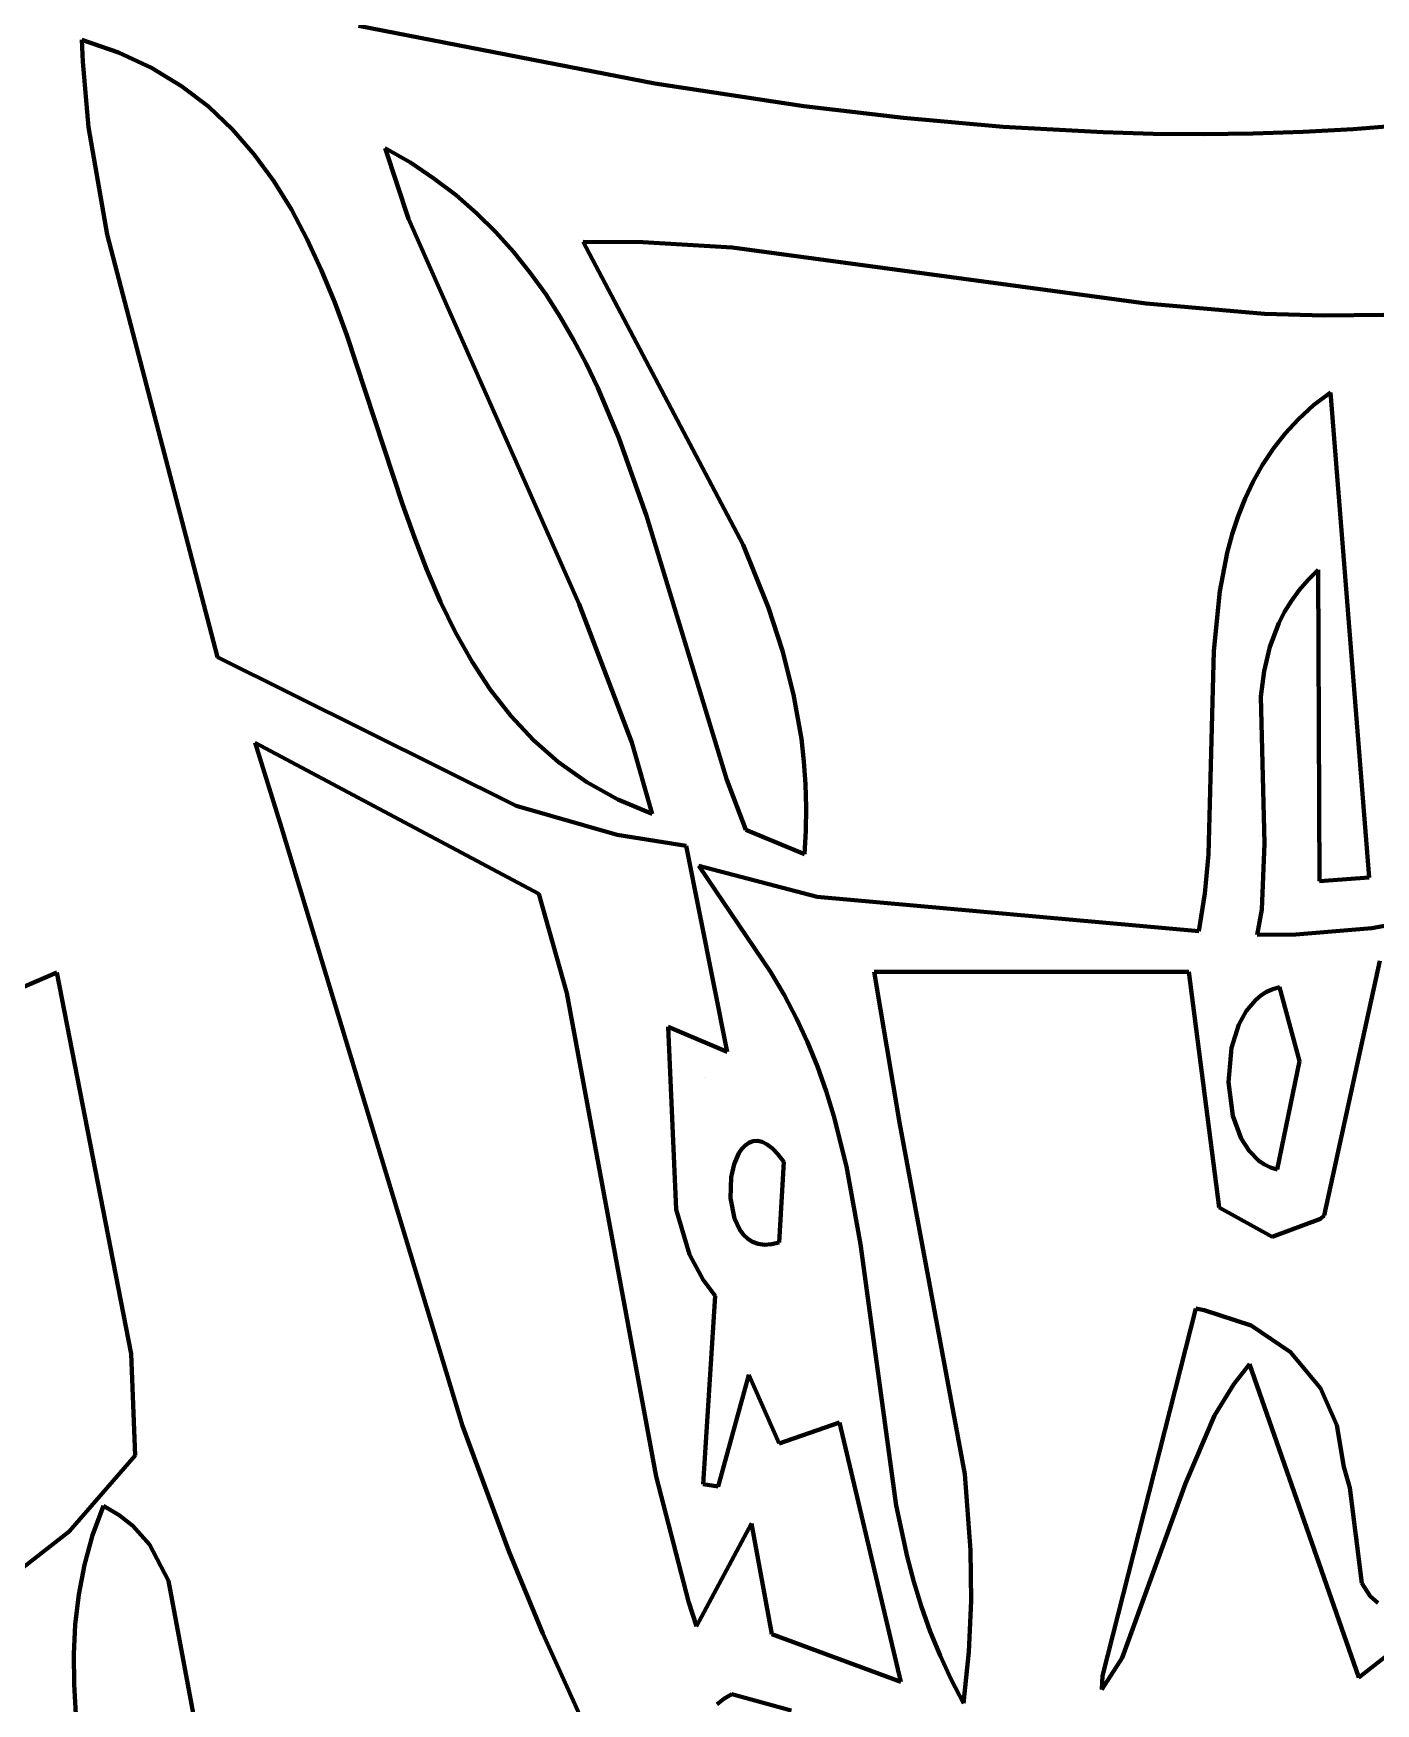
# Model space of a CAD drawing. Header units: millimetres. Extents: x 0 to 9.3, y 0 to 12.
# Drawn here: x 4.256 to 4.724, y 2.273 to 2.855 of the extents above; entities that cross this region are included whole.
import ezdxf

# ---------------------------------------------------------------- set-up
doc = ezdxf.new("R2010")
doc.units = ezdxf.units.MM
doc.layers.add('color#000000ff', color=7, linetype='CONTINUOUS', lineweight=100)
doc.layers.add('color#ffffffff', color=7, linetype='CONTINUOUS', lineweight=100)

msp = doc.modelspace()

# ---------------------------------------------------------------- linework, layer by layer
at = {"layer": 'color#000000ff'}
for p, q in [((4.28575, 2.84824), (4.27301, 2.85262)), ((4.27301, 2.85262), (4.27327, 2.84494)), ((4.36943, 2.85755), (4.47263, 2.83742)), ((4.29728, 2.84285), (4.28575, 2.84824)), ((4.27327, 2.84494), (4.27524, 2.82216)), ((4.30769, 2.83653), (4.29728, 2.84285)), ((4.31707, 2.82936), (4.30769, 2.83653)), ((4.47263, 2.83742), (4.52457, 2.82956)), ((4.3255, 2.82139), (4.31707, 2.82936)), ((4.52457, 2.82956), (4.55928, 2.82544)), ((4.55928, 2.82544), (4.59405, 2.82235)), ((4.27524, 2.82216), (4.28178, 2.7848)), ((4.33307, 2.81271), (4.3255, 2.82139)), ((4.59405, 2.82235), (4.62886, 2.82042)), ((4.62886, 2.82042), (4.64628, 2.81994)), ((4.64628, 2.81994), (4.66371, 2.81979)), ((4.66371, 2.81979), (4.68113, 2.82)), ((4.68113, 2.82), (4.69856, 2.82058)), ((4.69856, 2.82058), (4.71599, 2.82155)), ((4.71599, 2.82155), (4.73342, 2.82292)), ((4.33987, 2.80339), (4.33307, 2.81271)), ((4.38747, 2.80985), (4.37868, 2.8149)), ((4.37868, 2.8149), (4.38677, 2.79028)), ((4.39568, 2.80437), (4.38747, 2.80985)), ((4.34599, 2.7935), (4.33987, 2.80339)), ((4.40336, 2.7985), (4.39568, 2.80437)), ((4.41053, 2.79226), (4.40336, 2.7985)), ((4.35151, 2.78311), (4.34599, 2.7935)), ((4.38677, 2.79028), (4.44623, 2.65592)), ((4.41721, 2.78566), (4.41053, 2.79226)), ((4.28178, 2.7848), (4.32021, 2.6375)), ((4.35652, 2.7723), (4.35151, 2.78311)), ((4.42344, 2.77873), (4.41721, 2.78566)), ((4.42923, 2.77148), (4.42344, 2.77873)), ((4.46846, 2.78207), (4.44765, 2.7822)), ((4.44765, 2.7822), (4.50343, 2.67665)), ((4.49957, 2.78022), (4.46846, 2.78207)), ((4.64387, 2.76079), (4.49957, 2.78022)), ((4.36111, 2.76113), (4.35652, 2.7723)), ((4.43463, 2.76395), (4.42923, 2.77148)), ((4.36537, 2.74969), (4.36111, 2.76113)), ((4.43966, 2.75615), (4.43463, 2.76395)), ((4.68517, 2.75717), (4.64387, 2.76079)), ((4.44433, 2.74811), (4.43966, 2.75615)), ((4.70589, 2.75651), (4.68517, 2.75717)), ((4.72667, 2.75683), (4.70589, 2.75651)), ((4.38474, 2.69083), (4.36537, 2.74969)), ((4.44869, 2.73984), (4.44433, 2.74811)), ((4.45277, 2.73137), (4.44869, 2.73984)), ((4.46015, 2.7139), (4.45277, 2.73137)), ((4.69699, 2.72045), (4.70225, 2.72526)), ((4.70225, 2.72526), (4.7081, 2.72978)), ((4.7081, 2.72978), (4.72162, 2.56071)), ((4.69228, 2.71539), (4.69699, 2.72045)), ((4.46973, 2.68672), (4.46015, 2.7139)), ((4.68809, 2.71007), (4.69228, 2.71539)), ((4.68438, 2.70453), (4.68809, 2.71007)), ((4.68114, 2.69876), (4.68438, 2.70453)), ((4.67833, 2.6928), (4.68114, 2.69876)), ((4.38884, 2.67924), (4.38474, 2.69083)), ((4.67591, 2.68665), (4.67833, 2.6928)), ((4.49778, 2.59469), (4.46973, 2.68672)), ((4.67386, 2.68032), (4.67591, 2.68665)), ((4.39323, 2.66787), (4.38884, 2.67924)), ((4.67214, 2.67385), (4.67386, 2.68032)), ((4.50343, 2.67665), (4.51224, 2.65464)), ((4.6696, 2.66049), (4.67214, 2.67385)), ((4.39798, 2.65681), (4.39323, 2.66787)), ((4.70383, 2.6679), (4.70032, 2.66443)), ((4.70426, 2.55937), (4.70383, 2.6679)), ((4.66752, 2.63969), (4.6696, 2.66049)), ((4.69721, 2.66082), (4.6945, 2.6571)), ((4.70032, 2.66443), (4.69721, 2.66082)), ((4.40319, 2.64613), (4.39798, 2.65681)), ((4.44623, 2.65592), (4.46465, 2.60769)), ((4.51224, 2.65464), (4.51709, 2.63968)), ((4.6945, 2.6571), (4.69214, 2.65326)), ((4.69013, 2.64931), (4.68703, 2.64112)), ((4.69214, 2.65326), (4.69013, 2.64931)), ((4.40894, 2.63589), (4.40319, 2.64613)), ((4.32021, 2.6375), (4.4243, 2.58569)), ((4.51709, 2.63968), (4.52096, 2.62447)), ((4.66566, 2.56867), (4.66752, 2.63969)), ((4.68703, 2.64112), (4.685, 2.63258)), ((4.41532, 2.62617), (4.40894, 2.63589)), ((4.685, 2.63258), (4.68387, 2.62376)), ((4.42242, 2.61704), (4.41532, 2.62617)), ((4.52096, 2.62447), (4.52372, 2.60897)), ((4.68387, 2.62376), (4.6851, 2.57259)), ((4.43033, 2.60858), (4.42242, 2.61704)), ((4.43913, 2.60086), (4.43033, 2.60858)), ((4.52372, 2.60897), (4.52463, 2.60111)), ((4.43228, 2.55505), (4.3334, 2.60763)), ((4.3334, 2.60763), (4.34254, 2.57807)), ((4.46465, 2.60769), (4.47178, 2.58284)), ((4.44891, 2.59395), (4.43913, 2.60086)), ((4.52463, 2.60111), (4.52521, 2.59316)), ((4.45977, 2.58792), (4.44891, 2.59395)), ((4.50432, 2.57732), (4.49778, 2.59469)), ((4.52521, 2.59316), (4.52545, 2.58513)), ((4.4243, 2.58569), (4.4595, 2.5756)), ((4.47178, 2.58284), (4.45977, 2.58792)), ((4.52545, 2.58513), (4.52531, 2.577)), ((4.34254, 2.57807), (4.40567, 2.36952)), ((4.4595, 2.5756), (4.48352, 2.57174)), ((4.52479, 2.56879), (4.50432, 2.57732)), ((4.52531, 2.577), (4.52479, 2.56879)), ((4.48352, 2.57174), (4.49786, 2.49994)), ((4.66437, 2.5551), (4.66566, 2.56867)), ((4.6851, 2.57259), (4.6842, 2.54958)), ((4.51299, 2.52783), (4.48802, 2.5647)), ((4.48802, 2.5647), (4.52924, 2.55398)), ((4.72162, 2.56071), (4.70426, 2.55937)), ((4.442, 2.52035), (4.43228, 2.55505)), ((4.52924, 2.55398), (4.6622, 2.54202)), ((4.6622, 2.54202), (4.66437, 2.5551)), ((4.6842, 2.54958), (4.6826, 2.54072)), ((4.72251, 2.54304), (4.74855, 2.54777)), ((4.6826, 2.54072), (4.696, 2.54083)), ((4.696, 2.54083), (4.72251, 2.54304)), ((4.26423, 2.52762), (4.17748, 2.48977)), ((4.29012, 2.39471), (4.26423, 2.52762)), ((4.51778, 2.51979), (4.51299, 2.52783)), ((4.65878, 2.52778), (4.54907, 2.52776)), ((4.54907, 2.52776), (4.55791, 2.47524)), ((4.66933, 2.44568), (4.65878, 2.52778)), ((4.72534, 2.53169), (4.70589, 2.44287)), ((4.68582, 2.52082), (4.68379, 2.51954)), ((4.68801, 2.52179), (4.68582, 2.52082)), ((4.69038, 2.52244), (4.68801, 2.52179)), ((4.69731, 2.4967), (4.69038, 2.52244)), ((4.47312, 2.35196), (4.442, 2.52035)), ((4.52208, 2.5116), (4.51778, 2.51979)), ((4.68193, 2.51798), (4.67871, 2.51413)), ((4.68379, 2.51954), (4.68193, 2.51798)), ((4.52591, 2.50327), (4.52208, 2.5116)), ((4.67617, 2.50945), (4.67361, 2.50131)), ((4.67871, 2.51413), (4.67617, 2.50945)), ((4.49786, 2.49994), (4.47726, 2.50859)), ((4.47726, 2.50859), (4.48013, 2.44495)), ((4.52933, 2.49481), (4.52591, 2.50327)), ((4.67361, 2.50131), (4.67253, 2.48937)), ((4.53235, 2.48624), (4.52933, 2.49481)), ((4.6895, 2.45889), (4.69731, 2.4967)), ((4.4898, 2.49097), (4.4898, 2.49097)), ((4.53502, 2.47756), (4.53235, 2.48624)), ((4.67253, 2.48937), (4.6741, 2.47759)), ((4.53945, 2.45992), (4.53502, 2.47756)), ((4.55791, 2.47524), (4.5807, 2.35272)), ((4.6741, 2.47759), (4.67701, 2.46977)), ((4.50413, 2.46733), (4.50542, 2.46823)), ((4.50542, 2.46823), (4.50684, 2.46875)), ((4.50684, 2.46875), (4.50838, 2.46886)), ((4.50838, 2.46886), (4.51002, 2.4685)), ((4.51002, 2.4685), (4.51177, 2.46764)), ((4.67701, 2.46977), (4.67976, 2.46542)), ((4.5003, 2.46074), (4.50193, 2.46455)), ((4.50193, 2.46455), (4.50296, 2.46608)), ((4.50296, 2.46608), (4.50413, 2.46733)), ((4.51177, 2.46764), (4.51362, 2.46624)), ((4.51362, 2.46624), (4.51557, 2.46425)), ((4.51557, 2.46425), (4.5176, 2.46164)), ((4.67976, 2.46542), (4.68317, 2.46196)), ((4.49927, 2.45624), (4.5003, 2.46074)), ((4.5176, 2.46164), (4.51595, 2.43345)), ((4.54432, 2.43294), (4.53945, 2.45992)), ((4.68317, 2.46196), (4.68512, 2.46063)), ((4.68512, 2.46063), (4.68723, 2.4596)), ((4.68723, 2.4596), (4.6895, 2.45889)), ((4.49899, 2.44891), (4.49927, 2.45624)), ((4.48013, 2.44495), (4.48471, 2.42923)), ((4.50036, 2.44185), (4.49899, 2.44891)), ((4.68782, 2.43545), (4.66933, 2.44568)), ((4.50226, 2.43785), (4.50036, 2.44185)), ((4.70469, 2.44175), (4.68782, 2.43545)), ((4.70589, 2.44287), (4.70469, 2.44175)), ((4.50353, 2.43618), (4.50226, 2.43785)), ((4.50502, 2.4348), (4.50353, 2.43618)), ((4.50673, 2.43373), (4.50502, 2.4348)), ((4.50868, 2.43301), (4.50673, 2.43373)), ((4.51595, 2.43345), (4.51328, 2.43284)), ((4.48471, 2.42923), (4.48947, 2.42042)), ((4.51085, 2.4327), (4.50868, 2.43301)), ((4.51328, 2.43284), (4.51085, 2.4327)), ((4.55671, 2.34181), (4.54432, 2.43294)), ((4.48947, 2.42042), (4.49368, 2.41486)), ((4.49368, 2.41486), (4.48947, 2.34921)), ((4.62869, 2.28244), (4.66122, 2.41042)), ((4.66122, 2.41042), (4.66414, 2.40993)), ((4.66414, 2.40993), (4.68046, 2.40453)), ((4.68046, 2.40453), (4.6942, 2.39529)), ((4.29152, 2.35927), (4.29012, 2.39471)), ((4.6942, 2.39529), (4.70464, 2.38266)), ((4.49475, 2.34843), (4.50542, 2.3873)), ((4.50542, 2.3873), (4.51595, 2.36346)), ((4.67992, 2.39103), (4.67444, 2.38413)), ((4.71802, 2.2818), (4.67992, 2.39103)), ((4.67444, 2.38413), (4.66764, 2.37313)), ((4.70464, 2.38266), (4.71031, 2.36985)), ((4.40567, 2.36952), (4.42178, 2.32584)), ((4.51595, 2.36346), (4.537, 2.37079)), ((4.537, 2.37079), (4.55833, 2.28037)), ((4.66764, 2.37313), (4.65764, 2.34946)), ((4.71031, 2.36985), (4.71278, 2.35523)), ((4.26854, 2.33277), (4.29152, 2.35927)), ((4.48443, 2.30833), (4.47312, 2.35196)), ((4.5807, 2.35272), (4.5827, 2.32626)), ((4.71278, 2.35523), (4.71483, 2.348)), ((4.48947, 2.34921), (4.49475, 2.34843)), ((4.65764, 2.34946), (4.63552, 2.2887)), ((4.71483, 2.348), (4.71904, 2.31479)), ((4.28049, 2.34169), (4.27672, 2.33143)), ((4.28601, 2.33849), (4.28049, 2.34169)), ((4.5606, 2.324), (4.55671, 2.34181)), ((4.29074, 2.33475), (4.28601, 2.33849)), ((4.29649, 2.32825), (4.29074, 2.33475)), ((4.50633, 2.3355), (4.48717, 2.29971)), ((4.51344, 2.29701), (4.50633, 2.3355)), ((4.24405, 2.31366), (4.26854, 2.33277)), ((4.27672, 2.33143), (4.27388, 2.32112)), ((4.30314, 2.31554), (4.29649, 2.32825)), ((4.42178, 2.32584), (4.43357, 2.29717)), ((4.56295, 2.31522), (4.5606, 2.324)), ((4.5827, 2.32626), (4.58294, 2.30855)), ((4.27388, 2.32112), (4.27188, 2.31077)), ((4.31248, 2.26571), (4.30314, 2.31554)), ((4.56562, 2.30653), (4.56295, 2.31522)), ((4.75819, 2.31354), (4.71802, 2.2818)), ((4.71904, 2.31479), (4.72192, 2.31025)), ((4.27188, 2.31077), (4.27066, 2.30038)), ((4.48717, 2.29971), (4.48443, 2.30833)), ((4.56864, 2.29794), (4.56562, 2.30653)), ((4.58294, 2.30855), (4.58214, 2.29078)), ((4.72192, 2.31025), (4.72464, 2.3079)), ((4.27066, 2.30038), (4.27014, 2.28995)), ((4.43357, 2.29717), (4.44636, 2.26897)), ((4.55833, 2.28037), (4.51344, 2.29701)), ((4.57205, 2.28947), (4.56864, 2.29794)), ((4.27014, 2.28995), (4.27025, 2.2795)), ((4.57589, 2.28113), (4.57205, 2.28947)), ((4.58214, 2.29078), (4.58018, 2.27292)), ((4.63552, 2.2887), (4.62847, 2.27768)), ((4.62847, 2.27768), (4.62869, 2.28244)), ((4.27025, 2.2795), (4.27092, 2.26901)), ((4.58018, 2.27292), (4.57589, 2.28113)), ((4.49433, 2.27258), (4.49671, 2.27438)), ((4.49671, 2.27438), (4.49943, 2.276)), ((4.49943, 2.276), (4.52021, 2.27036))]:
    msp.add_line(p, q, dxfattribs=at)
at = {"layer": 'color#ffffffff'}
for p, q in [((4.27327, 2.84494), (4.27301, 2.85262)), ((4.27301, 2.85262), (4.28575, 2.84824)), ((4.47263, 2.83742), (4.36943, 2.85755)), ((4.28575, 2.84824), (4.29728, 2.84285)), ((4.27524, 2.82216), (4.27327, 2.84494)), ((4.29728, 2.84285), (4.30769, 2.83653)), ((4.30769, 2.83653), (4.31707, 2.82936)), ((4.52457, 2.82956), (4.47263, 2.83742)), ((4.31707, 2.82936), (4.3255, 2.82139)), ((4.55928, 2.82544), (4.52457, 2.82956)), ((4.59405, 2.82235), (4.55928, 2.82544)), ((4.28178, 2.7848), (4.27524, 2.82216)), ((4.3255, 2.82139), (4.33307, 2.81271)), ((4.62886, 2.82042), (4.59405, 2.82235)), ((4.64628, 2.81994), (4.62886, 2.82042)), ((4.66371, 2.81979), (4.64628, 2.81994)), ((4.68113, 2.82), (4.66371, 2.81979)), ((4.69856, 2.82058), (4.68113, 2.82)), ((4.71599, 2.82155), (4.69856, 2.82058)), ((4.73342, 2.82292), (4.71599, 2.82155)), ((4.33307, 2.81271), (4.33987, 2.80339)), ((4.38677, 2.79028), (4.37868, 2.8149)), ((4.37868, 2.8149), (4.38747, 2.80985)), ((4.38747, 2.80985), (4.39568, 2.80437)), ((4.33987, 2.80339), (4.34599, 2.7935)), ((4.39568, 2.80437), (4.40336, 2.7985)), ((4.40336, 2.7985), (4.41053, 2.79226)), ((4.34599, 2.7935), (4.35151, 2.78311)), ((4.44623, 2.65592), (4.38677, 2.79028)), ((4.41053, 2.79226), (4.41721, 2.78566)), ((4.32021, 2.6375), (4.28178, 2.7848)), ((4.35151, 2.78311), (4.35652, 2.7723)), ((4.41721, 2.78566), (4.42344, 2.77873)), ((4.42344, 2.77873), (4.42923, 2.77148)), ((4.50343, 2.67665), (4.44765, 2.7822)), ((4.44765, 2.7822), (4.46846, 2.78207)), ((4.46846, 2.78207), (4.49957, 2.78022)), ((4.49957, 2.78022), (4.64387, 2.76079)), ((4.35652, 2.7723), (4.36111, 2.76113)), ((4.42923, 2.77148), (4.43463, 2.76395)), ((4.36111, 2.76113), (4.36537, 2.74969)), ((4.43463, 2.76395), (4.43966, 2.75615)), ((4.64387, 2.76079), (4.68517, 2.75717)), ((4.43966, 2.75615), (4.44433, 2.74811)), ((4.68517, 2.75717), (4.70589, 2.75651)), ((4.70589, 2.75651), (4.72667, 2.75683)), ((4.36537, 2.74969), (4.38474, 2.69083)), ((4.44433, 2.74811), (4.44869, 2.73984)), ((4.44869, 2.73984), (4.45277, 2.73137)), ((4.45277, 2.73137), (4.46015, 2.7139)), ((4.70225, 2.72526), (4.69699, 2.72045)), ((4.7081, 2.72978), (4.70225, 2.72526)), ((4.72162, 2.56071), (4.7081, 2.72978)), ((4.69699, 2.72045), (4.69228, 2.71539)), ((4.46015, 2.7139), (4.46973, 2.68672)), ((4.69228, 2.71539), (4.68809, 2.71007)), ((4.68809, 2.71007), (4.68438, 2.70453)), ((4.68438, 2.70453), (4.68114, 2.69876)), ((4.68114, 2.69876), (4.67833, 2.6928)), ((4.38474, 2.69083), (4.38884, 2.67924)), ((4.67833, 2.6928), (4.67591, 2.68665)), ((4.46973, 2.68672), (4.49778, 2.59469)), ((4.67591, 2.68665), (4.67386, 2.68032)), ((4.38884, 2.67924), (4.39323, 2.66787)), ((4.67386, 2.68032), (4.67214, 2.67385)), ((4.51224, 2.65464), (4.50343, 2.67665)), ((4.67214, 2.67385), (4.6696, 2.66049)), ((4.39323, 2.66787), (4.39798, 2.65681)), ((4.70032, 2.66443), (4.70383, 2.6679)), ((4.70383, 2.6679), (4.70426, 2.55937)), ((4.6696, 2.66049), (4.66752, 2.63969)), ((4.6945, 2.6571), (4.69721, 2.66082)), ((4.69721, 2.66082), (4.70032, 2.66443)), ((4.39798, 2.65681), (4.40319, 2.64613)), ((4.46465, 2.60769), (4.44623, 2.65592)), ((4.51709, 2.63968), (4.51224, 2.65464)), ((4.69214, 2.65326), (4.6945, 2.6571)), ((4.68703, 2.64112), (4.69013, 2.64931)), ((4.69013, 2.64931), (4.69214, 2.65326)), ((4.40319, 2.64613), (4.40894, 2.63589)), ((4.4243, 2.58569), (4.32021, 2.6375)), ((4.52096, 2.62447), (4.51709, 2.63968)), ((4.66752, 2.63969), (4.66566, 2.56867)), ((4.685, 2.63258), (4.68703, 2.64112)), ((4.40894, 2.63589), (4.41532, 2.62617)), ((4.68387, 2.62376), (4.685, 2.63258)), ((4.41532, 2.62617), (4.42242, 2.61704)), ((4.52372, 2.60897), (4.52096, 2.62447)), ((4.6851, 2.57259), (4.68387, 2.62376)), ((4.42242, 2.61704), (4.43033, 2.60858)), ((4.43033, 2.60858), (4.43913, 2.60086)), ((4.52463, 2.60111), (4.52372, 2.60897)), ((4.34254, 2.57807), (4.3334, 2.60763)), ((4.3334, 2.60763), (4.43228, 2.55505)), ((4.47178, 2.58284), (4.46465, 2.60769)), ((4.43913, 2.60086), (4.44891, 2.59395)), ((4.52521, 2.59316), (4.52463, 2.60111)), ((4.44891, 2.59395), (4.45977, 2.58792)), ((4.49778, 2.59469), (4.50432, 2.57732)), ((4.52545, 2.58513), (4.52521, 2.59316)), ((4.4595, 2.5756), (4.4243, 2.58569)), ((4.45977, 2.58792), (4.47178, 2.58284)), ((4.52531, 2.577), (4.52545, 2.58513)), ((4.40567, 2.36952), (4.34254, 2.57807)), ((4.48352, 2.57174), (4.4595, 2.5756)), ((4.50432, 2.57732), (4.52479, 2.56879)), ((4.52479, 2.56879), (4.52531, 2.577)), ((4.49786, 2.49994), (4.48352, 2.57174)), ((4.66566, 2.56867), (4.66437, 2.5551)), ((4.6842, 2.54958), (4.6851, 2.57259)), ((4.52924, 2.55398), (4.48802, 2.5647)), ((4.48802, 2.5647), (4.51299, 2.52783)), ((4.70426, 2.55937), (4.72162, 2.56071)), ((4.43228, 2.55505), (4.442, 2.52035)), ((4.6622, 2.54202), (4.52924, 2.55398)), ((4.66437, 2.5551), (4.6622, 2.54202)), ((4.6826, 2.54072), (4.6842, 2.54958)), ((4.74855, 2.54777), (4.72251, 2.54304)), ((4.696, 2.54083), (4.6826, 2.54072)), ((4.72251, 2.54304), (4.696, 2.54083)), ((4.17748, 2.48977), (4.26423, 2.52762)), ((4.26423, 2.52762), (4.29012, 2.39471)), ((4.51299, 2.52783), (4.51778, 2.51979)), ((4.54907, 2.52776), (4.65878, 2.52778)), ((4.55791, 2.47524), (4.54907, 2.52776)), ((4.65878, 2.52778), (4.66933, 2.44568)), ((4.70589, 2.44287), (4.72534, 2.53169)), ((4.68379, 2.51954), (4.68582, 2.52082)), ((4.68582, 2.52082), (4.68801, 2.52179)), ((4.68801, 2.52179), (4.69038, 2.52244)), ((4.69038, 2.52244), (4.69731, 2.4967)), ((4.442, 2.52035), (4.47312, 2.35196)), ((4.51778, 2.51979), (4.52208, 2.5116)), ((4.67871, 2.51413), (4.68193, 2.51798)), ((4.68193, 2.51798), (4.68379, 2.51954)), ((4.52208, 2.5116), (4.52591, 2.50327)), ((4.67361, 2.50131), (4.67617, 2.50945)), ((4.67617, 2.50945), (4.67871, 2.51413)), ((4.48013, 2.44495), (4.47726, 2.50859)), ((4.47726, 2.50859), (4.49786, 2.49994)), ((4.52591, 2.50327), (4.52933, 2.49481)), ((4.67253, 2.48937), (4.67361, 2.50131)), ((4.52933, 2.49481), (4.53235, 2.48624)), ((4.69731, 2.4967), (4.6895, 2.45889)), ((4.4898, 2.49097), (4.4898, 2.49097)), ((4.53235, 2.48624), (4.53502, 2.47756)), ((4.6741, 2.47759), (4.67253, 2.48937)), ((4.53502, 2.47756), (4.53945, 2.45992)), ((4.5807, 2.35272), (4.55791, 2.47524)), ((4.67701, 2.46977), (4.6741, 2.47759)), ((4.50542, 2.46823), (4.50413, 2.46733)), ((4.50684, 2.46875), (4.50542, 2.46823)), ((4.50838, 2.46886), (4.50684, 2.46875)), ((4.51002, 2.4685), (4.50838, 2.46886)), ((4.51177, 2.46764), (4.51002, 2.4685)), ((4.67976, 2.46542), (4.67701, 2.46977)), ((4.50193, 2.46455), (4.5003, 2.46074)), ((4.50296, 2.46608), (4.50193, 2.46455)), ((4.50413, 2.46733), (4.50296, 2.46608)), ((4.51362, 2.46624), (4.51177, 2.46764)), ((4.51557, 2.46425), (4.51362, 2.46624)), ((4.5176, 2.46164), (4.51557, 2.46425)), ((4.68317, 2.46196), (4.67976, 2.46542)), ((4.5003, 2.46074), (4.49927, 2.45624)), ((4.51595, 2.43345), (4.5176, 2.46164)), ((4.53945, 2.45992), (4.54432, 2.43294)), ((4.68512, 2.46063), (4.68317, 2.46196)), ((4.68723, 2.4596), (4.68512, 2.46063)), ((4.6895, 2.45889), (4.68723, 2.4596)), ((4.49927, 2.45624), (4.49899, 2.44891)), ((4.48471, 2.42923), (4.48013, 2.44495)), ((4.49899, 2.44891), (4.50036, 2.44185)), ((4.66933, 2.44568), (4.68782, 2.43545)), ((4.50036, 2.44185), (4.50226, 2.43785)), ((4.68782, 2.43545), (4.70469, 2.44175)), ((4.70469, 2.44175), (4.70589, 2.44287)), ((4.50226, 2.43785), (4.50353, 2.43618)), ((4.50353, 2.43618), (4.50502, 2.4348)), ((4.50502, 2.4348), (4.50673, 2.43373)), ((4.50673, 2.43373), (4.50868, 2.43301)), ((4.51328, 2.43284), (4.51595, 2.43345)), ((4.48947, 2.42042), (4.48471, 2.42923)), ((4.50868, 2.43301), (4.51085, 2.4327)), ((4.51085, 2.4327), (4.51328, 2.43284)), ((4.54432, 2.43294), (4.55671, 2.34181)), ((4.49368, 2.41486), (4.48947, 2.42042)), ((4.48947, 2.34921), (4.49368, 2.41486)), ((4.66122, 2.41042), (4.62869, 2.28244)), ((4.66414, 2.40993), (4.66122, 2.41042)), ((4.68046, 2.40453), (4.66414, 2.40993)), ((4.6942, 2.39529), (4.68046, 2.40453)), ((4.29012, 2.39471), (4.29152, 2.35927)), ((4.70464, 2.38266), (4.6942, 2.39529)), ((4.50542, 2.3873), (4.49475, 2.34843)), ((4.51595, 2.36346), (4.50542, 2.3873)), ((4.67444, 2.38413), (4.67992, 2.39103)), ((4.67992, 2.39103), (4.71802, 2.2818)), ((4.66764, 2.37313), (4.67444, 2.38413)), ((4.71031, 2.36985), (4.70464, 2.38266)), ((4.42178, 2.32584), (4.40567, 2.36952)), ((4.537, 2.37079), (4.51595, 2.36346)), ((4.55833, 2.28037), (4.537, 2.37079)), ((4.65764, 2.34946), (4.66764, 2.37313)), ((4.71278, 2.35523), (4.71031, 2.36985)), ((4.29152, 2.35927), (4.26854, 2.33277)), ((4.47312, 2.35196), (4.48443, 2.30833)), ((4.5827, 2.32626), (4.5807, 2.35272)), ((4.71483, 2.348), (4.71278, 2.35523)), ((4.49475, 2.34843), (4.48947, 2.34921)), ((4.63552, 2.2887), (4.65764, 2.34946)), ((4.71904, 2.31479), (4.71483, 2.348)), ((4.27672, 2.33143), (4.28049, 2.34169)), ((4.28049, 2.34169), (4.28601, 2.33849)), ((4.55671, 2.34181), (4.5606, 2.324)), ((4.28601, 2.33849), (4.29074, 2.33475)), ((4.29074, 2.33475), (4.29649, 2.32825)), ((4.48717, 2.29971), (4.50633, 2.3355)), ((4.50633, 2.3355), (4.51344, 2.29701)), ((4.26854, 2.33277), (4.24405, 2.31366)), ((4.27388, 2.32112), (4.27672, 2.33143)), ((4.29649, 2.32825), (4.30314, 2.31554)), ((4.43357, 2.29717), (4.42178, 2.32584)), ((4.5606, 2.324), (4.56295, 2.31522)), ((4.58294, 2.30855), (4.5827, 2.32626)), ((4.27188, 2.31077), (4.27388, 2.32112)), ((4.30314, 2.31554), (4.31248, 2.26571)), ((4.56295, 2.31522), (4.56562, 2.30653)), ((4.71802, 2.2818), (4.75819, 2.31354)), ((4.72192, 2.31025), (4.71904, 2.31479)), ((4.27066, 2.30038), (4.27188, 2.31077)), ((4.48443, 2.30833), (4.48717, 2.29971)), ((4.56562, 2.30653), (4.56864, 2.29794)), ((4.58214, 2.29078), (4.58294, 2.30855)), ((4.72464, 2.3079), (4.72192, 2.31025)), ((4.27014, 2.28995), (4.27066, 2.30038)), ((4.44636, 2.26897), (4.43357, 2.29717)), ((4.51344, 2.29701), (4.55833, 2.28037)), ((4.56864, 2.29794), (4.57205, 2.28947)), ((4.27025, 2.2795), (4.27014, 2.28995)), ((4.57205, 2.28947), (4.57589, 2.28113)), ((4.58018, 2.27292), (4.58214, 2.29078)), ((4.62847, 2.27768), (4.63552, 2.2887)), ((4.62869, 2.28244), (4.62847, 2.27768)), ((4.27092, 2.26901), (4.27025, 2.2795)), ((4.57589, 2.28113), (4.58018, 2.27292)), ((4.49671, 2.27438), (4.49433, 2.27258)), ((4.49943, 2.276), (4.49671, 2.27438)), ((4.52021, 2.27036), (4.49943, 2.276))]:
    msp.add_line(p, q, dxfattribs=at)

doc.saveas('drawing.dxf')
